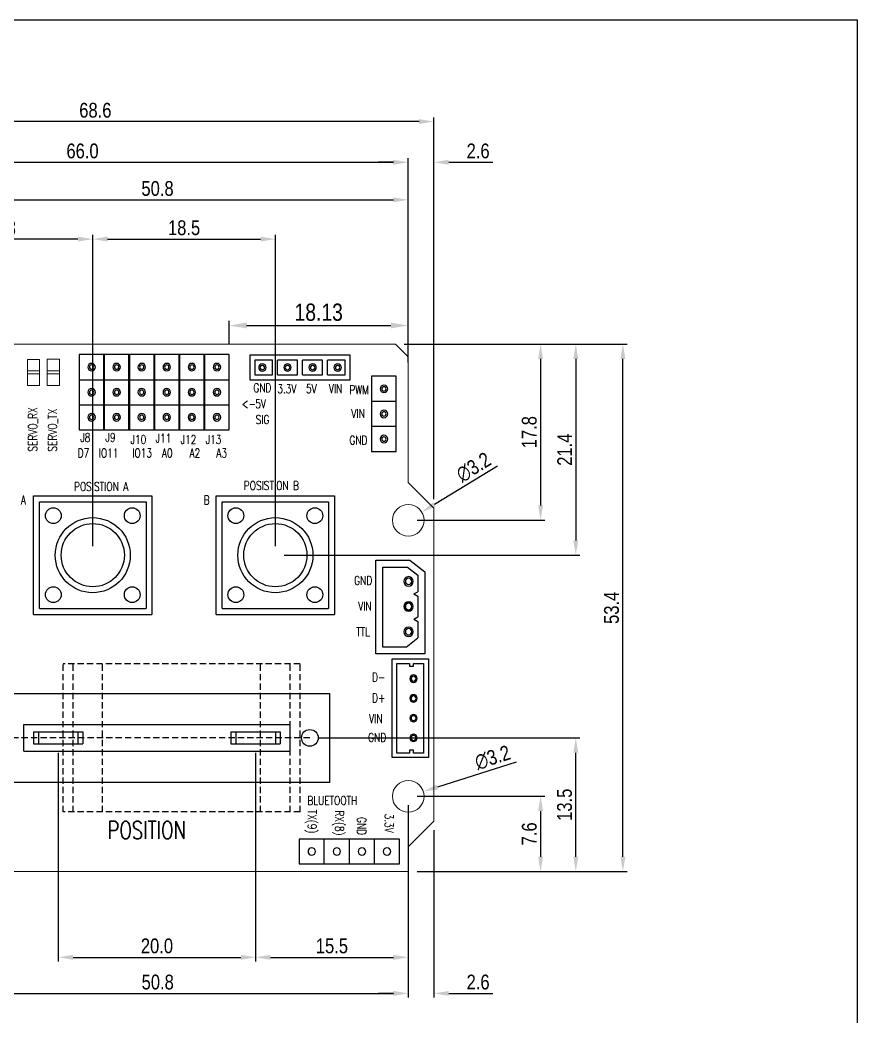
# Model space of a CAD drawing. Header units: millimetres. Extents: x 14045 to 14186, y 4775 to 4972.
# Drawn here: x 14100.8 to 14185.6, y 4871.5 to 4972.4 of the extents above; entities that cross this region are included whole.
import ezdxf

# ---------------------------------------------------------------- set-up
doc = ezdxf.new("R2010")
doc.units = ezdxf.units.MM
doc.header["$LTSCALE"] = 0.5
for name, pattern in [('HIDDEN', [1.905, 1.27, -0.635]), ('TRMIDX_2048', [2, 1, 1]), ('TRMIDX_4096', [2, 1, 1])]:
    doc.linetypes.add(name, pattern=pattern)
for name, color, linetype in [('4', 2, 'HIDDEN'), ('DIMENSION7_24', 254, 'Continuous'), ('PART_NAME_01', 254, 'Continuous'), ('PART_TOP_2DLINE_00', 4, 'Continuous'), ('PART_TOP_2DLINE_01', 4, 'Continuous'), ('TEXT_26', 254, 'Continuous')]:
    doc.layers.add(name, color=color, linetype=linetype)
doc.styles.add('USER2', font='ARIALUNI.TTF', dxfattribs={"width": 0.8})
doc.styles.add('W0$127', font='simplex', dxfattribs={"width": 0.75})
doc.styles.add('W0$254', font='simplex', dxfattribs={"width": 0.75})
doc.dimstyles.new('BASE60', dxfattribs={"dimscale": 0.6, "dimtxt": 2.5, "dimasz": 2.5, "dimexe": 0.7, "dimexo": 1.5, "dimtad": 1, "dimzin": 1, "dimdsep": 46, "dimtxsty": 'USER2', "dimcen": 0, "dimclrd": 6, "dimclre": 6, "dimclrt": 3, "dimadec": 0, "dimazin": 0, "dimtfac": 1, "dimtofl": 0, "dimtmove": 0, "dimatfit": 3, "dimfxl": 1, "dimtolj": 1, "dimtzin": 0, "dimlwe": -1, "dimarcsym": 0})
doc.dimstyles.new('BASE70', dxfattribs={"dimscale": 0.7, "dimtxt": 2.5, "dimasz": 2.5, "dimexe": 0.7, "dimexo": 1.5, "dimtad": 1, "dimzin": 1, "dimdsep": 46, "dimtxsty": 'USER2', "dimcen": 0, "dimclrd": 6, "dimclre": 6, "dimclrt": 3, "dimadec": 0, "dimazin": 0, "dimtfac": 1, "dimtofl": 0, "dimtmove": 0, "dimatfit": 3, "dimfxl": 1, "dimtolj": 1, "dimtzin": 0, "dimlwe": -1, "dimarcsym": 0})

# ---------------------------------------------------------------- blocks, each defined once
blk = doc.blocks.new('*D0')
at = {"layer": '4', "color": 6, "linetype": 'ByBlock', "transparency": 16777216}
for p, q in [((14142.71, 4890.4), (14142.71, 4873.44)), ((14140.11, 4885.3), (14140.11, 4873.44))]:
    blk.add_line(p, q, dxfattribs=at)
at = {"layer": '4', "color": 6, "linetype": 'ByBlock', "lineweight": -2, "transparency": 16777216}
for p, q in [((14138.61, 4873.86), (14137.11, 4873.86)), ((14144.21, 4873.86), (14148.67, 4873.86))]:
    blk.add_line(p, q, dxfattribs=at)
at = {"layer": '4', "color": 6, "linetype": 'ByBlock', "transparency": 16777216}
for points in [[(14138.61, 4874.11), (14138.61, 4873.61), (14140.11, 4873.86)], [(14144.21, 4874.11), (14144.21, 4873.61), (14142.71, 4873.86)]]:
    blk.add_solid(points, dxfattribs=at)
at = {"layer": 'Defpoints', "color": 0, "linetype": 'ByBlock', "transparency": 16777216}
for p in [(14142.71, 4891.3), (14140.11, 4886.2), (14142.71, 4873.86)]:
    blk.add_point(p, dxfattribs=at)
at = {"layer": '4', "color": 3, "linetype": 'ByBlock', "transparency": 16777216, "insert": (14147.19, 4875), "char_height": 1.5, "attachment_point": 5, "style": 'USER2'}
blk.add_mtext('\\A1;2.6', dxfattribs=at)
blk = doc.blocks.new('*D3')
at = {"layer": '4', "color": 6, "linetype": 'ByBlock', "transparency": 16777216}
for p, q in [((14139.71, 4939.6), (14162.28, 4939.6)), ((14141.01, 4886.2), (14162.28, 4886.2))]:
    blk.add_line(p, q, dxfattribs=at)
at = {"layer": '4', "color": 6, "linetype": 'ByBlock', "lineweight": -2, "transparency": 16777216}
blk.add_line((14161.86, 4887.7), (14161.86, 4938.1), dxfattribs=at)
at = {"layer": '4', "color": 6, "linetype": 'ByBlock', "transparency": 16777216}
for points in [[(14161.61, 4938.1), (14162.11, 4938.1), (14161.86, 4939.6)], [(14161.61, 4887.7), (14162.11, 4887.7), (14161.86, 4886.2)]]:
    blk.add_solid(points, dxfattribs=at)
at = {"layer": 'Defpoints', "color": 0, "linetype": 'ByBlock', "transparency": 16777216}
for p in [(14138.81, 4939.6), (14161.86, 4939.6), (14140.11, 4886.2)]:
    blk.add_point(p, dxfattribs=at)
at = {"layer": '4', "color": 3, "linetype": 'ByBlock', "transparency": 16777216, "insert": (14160.71, 4912.9), "char_height": 1.5, "attachment_point": 5, "rotation": 90, "style": 'USER2'}
blk.add_mtext('\\A1;53.4', dxfattribs=at)
blk = doc.blocks.new('*D1')
at = {"layer": '4', "color": 6, "linetype": 'ByBlock', "transparency": 16777216}
for p, q in [((14074.11, 4940.5), (14074.11, 4958.43)), ((14140.11, 4939.2), (14140.11, 4958.43))]:
    blk.add_line(p, q, dxfattribs=at)
at = {"layer": '4', "color": 6, "linetype": 'ByBlock', "lineweight": -2, "transparency": 16777216}
blk.add_line((14075.61, 4958.01), (14138.61, 4958.01), dxfattribs=at)
at = {"layer": '4', "color": 6, "linetype": 'ByBlock', "transparency": 16777216}
for points in [[(14075.61, 4958.26), (14075.61, 4957.76), (14074.11, 4958.01)], [(14138.61, 4958.26), (14138.61, 4957.76), (14140.11, 4958.01)]]:
    blk.add_solid(points, dxfattribs=at)
at = {"layer": 'Defpoints', "color": 0, "linetype": 'ByBlock', "transparency": 16777216}
for p in [(14140.11, 4958.01), (14074.11, 4939.6), (14140.11, 4938.3)]:
    blk.add_point(p, dxfattribs=at)
at = {"layer": '4', "color": 3, "linetype": 'ByBlock', "transparency": 16777216, "insert": (14107.11, 4959.15), "char_height": 1.5, "attachment_point": 5, "style": 'USER2'}
blk.add_mtext('\\A1;66.0', dxfattribs=at)
blk = doc.blocks.new('*D2')
at = {"layer": '4', "color": 6, "linetype": 'ByBlock', "transparency": 16777216}
for p, q in [((14074.11, 4940.5), (14074.11, 4962.55)), ((14142.71, 4923.9), (14142.71, 4962.55))]:
    blk.add_line(p, q, dxfattribs=at)
at = {"layer": '4', "color": 6, "linetype": 'ByBlock', "lineweight": -2, "transparency": 16777216}
blk.add_line((14141.21, 4962.13), (14075.61, 4962.13), dxfattribs=at)
at = {"layer": '4', "color": 6, "linetype": 'ByBlock', "transparency": 16777216}
for points in [[(14075.61, 4962.38), (14075.61, 4961.88), (14074.11, 4962.13)], [(14141.21, 4962.38), (14141.21, 4961.88), (14142.71, 4962.13)]]:
    blk.add_solid(points, dxfattribs=at)
at = {"layer": 'Defpoints', "color": 0, "linetype": 'ByBlock', "transparency": 16777216}
for p in [(14074.11, 4962.13), (14074.11, 4939.6), (14142.71, 4923)]:
    blk.add_point(p, dxfattribs=at)
at = {"layer": '4', "color": 3, "linetype": 'ByBlock', "transparency": 16777216, "insert": (14108.41, 4963.27), "char_height": 1.5, "attachment_point": 5, "style": 'USER2'}
blk.add_mtext('\\A1;68.6', dxfattribs=at)
blk = doc.blocks.new('*D6')
at = {"layer": '4', "color": 6, "linetype": 'ByBlock', "lineweight": -2, "transparency": 16777216}
for p, q in [((14138.61, 4958.01), (14137.11, 4958.01)), ((14144.21, 4958.01), (14148.67, 4958.01))]:
    blk.add_line(p, q, dxfattribs=at)
at = {"layer": '4', "color": 6, "linetype": 'ByBlock', "transparency": 16777216}
for p, q in [((14140.11, 4939.2), (14140.11, 4958.43)), ((14142.71, 4923.9), (14142.71, 4958.43))]:
    blk.add_line(p, q, dxfattribs=at)
for points in [[(14138.61, 4958.26), (14138.61, 4957.76), (14140.11, 4958.01)], [(14144.21, 4958.26), (14144.21, 4957.76), (14142.71, 4958.01)]]:
    blk.add_solid(points, dxfattribs=at)
at = {"layer": 'Defpoints', "color": 0, "linetype": 'ByBlock', "transparency": 16777216}
for p in [(14142.71, 4958.01), (14140.11, 4938.3), (14142.71, 4923)]:
    blk.add_point(p, dxfattribs=at)
at = {"layer": '4', "color": 3, "linetype": 'ByBlock', "transparency": 16777216, "insert": (14147.19, 4959.15), "char_height": 1.5, "attachment_point": 5, "style": 'USER2'}
blk.add_mtext('\\A1;2.6', dxfattribs=at)
blk = doc.blocks.new('*D7')
at = {"layer": '4', "color": 6, "linetype": 'ByBlock', "transparency": 16777216}
for p, q in [((14140.11, 4892.92), (14140.11, 4873.44)), ((14089.35, 4887.84), (14089.35, 4873.44))]:
    blk.add_line(p, q, dxfattribs=at)
at = {"layer": '4', "color": 6, "linetype": 'ByBlock', "lineweight": -2, "transparency": 16777216}
blk.add_line((14090.85, 4873.86), (14138.61, 4873.86), dxfattribs=at)
at = {"layer": '4', "color": 6, "linetype": 'ByBlock', "transparency": 16777216}
for points in [[(14090.85, 4874.11), (14090.85, 4873.61), (14089.35, 4873.86)], [(14138.61, 4874.11), (14138.61, 4873.61), (14140.11, 4873.86)]]:
    blk.add_solid(points, dxfattribs=at)
at = {"layer": 'Defpoints', "color": 0, "linetype": 'ByBlock', "transparency": 16777216}
for p in [(14140.11, 4893.82), (14089.35, 4888.74), (14140.11, 4873.86)]:
    blk.add_point(p, dxfattribs=at)
at = {"layer": '4', "color": 3, "linetype": 'ByBlock', "transparency": 16777216, "insert": (14114.73, 4875), "char_height": 1.5, "attachment_point": 5, "style": 'USER2'}
blk.add_mtext('\\A1;50.8', dxfattribs=at)
blk = doc.blocks.new('*D8')
at = {"layer": '4', "color": 6, "linetype": 'ByBlock', "transparency": 16777216}
for p, q in [((14141.01, 4893.82), (14153.94, 4893.82)), ((14141.01, 4886.2), (14153.94, 4886.2))]:
    blk.add_line(p, q, dxfattribs=at)
at = {"layer": '4', "color": 6, "linetype": 'ByBlock', "lineweight": -2, "transparency": 16777216}
blk.add_line((14153.52, 4892.32), (14153.52, 4887.7), dxfattribs=at)
at = {"layer": '4', "color": 6, "linetype": 'ByBlock', "transparency": 16777216}
for points in [[(14153.27, 4892.32), (14153.77, 4892.32), (14153.52, 4893.82)], [(14153.27, 4887.7), (14153.77, 4887.7), (14153.52, 4886.2)]]:
    blk.add_solid(points, dxfattribs=at)
at = {"layer": 'Defpoints', "color": 0, "linetype": 'ByBlock', "transparency": 16777216}
for p in [(14140.11, 4893.82), (14140.11, 4886.2), (14153.52, 4886.2)]:
    blk.add_point(p, dxfattribs=at)
at = {"layer": '4', "color": 3, "linetype": 'ByBlock', "transparency": 16777216, "insert": (14152.38, 4890.01), "char_height": 1.5, "attachment_point": 5, "rotation": 90, "style": 'USER2'}
blk.add_mtext('\\A1;7.6', dxfattribs=at)
blk = doc.blocks.new('*D10')
at = {"layer": '4', "color": 6, "linetype": 'ByBlock', "transparency": 16777216}
for p, q in [((14089.31, 4937.9), (14089.31, 4954.63)), ((14140.11, 4939.2), (14140.11, 4954.63))]:
    blk.add_line(p, q, dxfattribs=at)
at = {"layer": '4', "color": 6, "linetype": 'ByBlock', "lineweight": -2, "transparency": 16777216}
blk.add_line((14090.81, 4954.21), (14138.61, 4954.21), dxfattribs=at)
at = {"layer": '4', "color": 6, "linetype": 'ByBlock', "transparency": 16777216}
for points in [[(14090.81, 4954.46), (14090.81, 4953.96), (14089.31, 4954.21)], [(14138.61, 4954.46), (14138.61, 4953.96), (14140.11, 4954.21)]]:
    blk.add_solid(points, dxfattribs=at)
at = {"layer": 'Defpoints', "color": 0, "linetype": 'ByBlock', "transparency": 16777216}
for p in [(14140.11, 4954.21), (14140.11, 4938.3), (14089.31, 4937)]:
    blk.add_point(p, dxfattribs=at)
at = {"layer": '4', "color": 3, "linetype": 'ByBlock', "transparency": 16777216, "insert": (14114.71, 4955.35), "char_height": 1.5, "attachment_point": 5, "style": 'USER2'}
blk.add_mtext('\\A1;50.8', dxfattribs=at)
blk = doc.blocks.new('*D11')
at = {"layer": '4', "color": 6, "linetype": 'ByBlock', "transparency": 16777216}
for p, q in [((14104.65, 4898.23), (14104.65, 4877.09)), ((14124.65, 4898.23), (14124.65, 4877.09))]:
    blk.add_line(p, q, dxfattribs=at)
at = {"layer": '4', "color": 6, "linetype": 'ByBlock', "lineweight": -2, "transparency": 16777216}
blk.add_line((14106.15, 4877.51), (14123.15, 4877.51), dxfattribs=at)
at = {"layer": '4', "color": 6, "linetype": 'ByBlock', "transparency": 16777216}
for points in [[(14106.15, 4877.76), (14106.15, 4877.26), (14104.65, 4877.51)], [(14123.15, 4877.76), (14123.15, 4877.26), (14124.65, 4877.51)]]:
    blk.add_solid(points, dxfattribs=at)
at = {"layer": 'Defpoints', "color": 0, "linetype": 'ByBlock', "transparency": 16777216}
for p in [(14104.65, 4899.13), (14124.65, 4899.13), (14124.65, 4877.51)]:
    blk.add_point(p, dxfattribs=at)
at = {"layer": '4', "color": 3, "linetype": 'ByBlock', "transparency": 16777216, "insert": (14114.65, 4878.66), "char_height": 1.5, "attachment_point": 5, "style": 'USER2'}
blk.add_mtext('\\A1;20.0', dxfattribs=at)
blk = doc.blocks.new('*D12')
at = {"layer": '4', "color": 6, "linetype": 'ByBlock', "transparency": 16777216}
for p, q in [((14124.65, 4898.23), (14124.65, 4877.09)), ((14140.11, 4892.92), (14140.11, 4877.09))]:
    blk.add_line(p, q, dxfattribs=at)
at = {"layer": '4', "color": 6, "linetype": 'ByBlock', "lineweight": -2, "transparency": 16777216}
blk.add_line((14126.15, 4877.51), (14138.61, 4877.51), dxfattribs=at)
at = {"layer": '4', "color": 6, "linetype": 'ByBlock', "transparency": 16777216}
for points in [[(14126.15, 4877.76), (14126.15, 4877.26), (14124.65, 4877.51)], [(14138.61, 4877.76), (14138.61, 4877.26), (14140.11, 4877.51)]]:
    blk.add_solid(points, dxfattribs=at)
at = {"layer": 'Defpoints', "color": 0, "linetype": 'ByBlock', "transparency": 16777216}
for p in [(14124.65, 4899.13), (14140.11, 4893.82), (14140.11, 4877.51)]:
    blk.add_point(p, dxfattribs=at)
at = {"layer": '4', "color": 3, "linetype": 'ByBlock', "transparency": 16777216, "insert": (14132.38, 4878.66), "char_height": 1.5, "attachment_point": 5, "style": 'USER2'}
blk.add_mtext('\\A1;15.5', dxfattribs=at)
blk = doc.blocks.new('*D21')
at = {"layer": '4', "color": 6, "linetype": 'ByBlock', "transparency": 16777216}
for p, q in [((14108.15, 4919.13), (14108.15, 4950.65)), ((14126.65, 4919.13), (14126.65, 4950.65))]:
    blk.add_line(p, q, dxfattribs=at)
at = {"layer": '4', "color": 6, "linetype": 'ByBlock', "lineweight": -2, "transparency": 16777216}
blk.add_line((14109.65, 4950.23), (14125.15, 4950.23), dxfattribs=at)
at = {"layer": '4', "color": 6, "linetype": 'ByBlock', "transparency": 16777216}
for points in [[(14109.65, 4950.48), (14109.65, 4949.98), (14108.15, 4950.23)], [(14125.15, 4950.48), (14125.15, 4949.98), (14126.65, 4950.23)]]:
    blk.add_solid(points, dxfattribs=at)
at = {"layer": 'Defpoints', "color": 0, "linetype": 'ByBlock', "transparency": 16777216}
for p in [(14126.65, 4950.23), (14108.15, 4918.23), (14126.65, 4918.23)]:
    blk.add_point(p, dxfattribs=at)
at = {"layer": '4', "color": 3, "linetype": 'ByBlock', "transparency": 16777216, "insert": (14117.4, 4951.37), "char_height": 1.5, "attachment_point": 5, "style": 'USER2'}
blk.add_mtext('\\A1;18.5', dxfattribs=at)
blk = doc.blocks.new('*D22')
at = {"layer": '4', "color": 6, "linetype": 'ByBlock', "transparency": 16777216}
for p, q in [((14089.31, 4937.9), (14089.31, 4950.65)), ((14108.15, 4919.13), (14108.15, 4950.65))]:
    blk.add_line(p, q, dxfattribs=at)
at = {"layer": '4', "color": 6, "linetype": 'ByBlock', "lineweight": -2, "transparency": 16777216}
blk.add_line((14106.65, 4950.23), (14090.81, 4950.23), dxfattribs=at)
at = {"layer": '4', "color": 6, "linetype": 'ByBlock', "transparency": 16777216}
for points in [[(14090.81, 4950.48), (14090.81, 4949.98), (14089.31, 4950.23)], [(14106.65, 4950.48), (14106.65, 4949.98), (14108.15, 4950.23)]]:
    blk.add_solid(points, dxfattribs=at)
at = {"layer": 'Defpoints', "color": 0, "linetype": 'ByBlock', "transparency": 16777216}
for p in [(14089.31, 4950.23), (14089.31, 4937), (14108.15, 4918.23)]:
    blk.add_point(p, dxfattribs=at)
at = {"layer": '4', "color": 3, "linetype": 'ByBlock', "transparency": 16777216, "insert": (14098.73, 4951.37), "char_height": 1.5, "attachment_point": 5, "style": 'USER2'}
blk.add_mtext('\\A1;18.8', dxfattribs=at)
blk = doc.blocks.new('*D23')
at = {"layer": '4', "color": 6, "linetype": 'ByBlock', "transparency": 16777216}
for p, q in [((14139.71, 4939.6), (14157.51, 4939.6)), ((14127.55, 4918.23), (14157.51, 4918.23))]:
    blk.add_line(p, q, dxfattribs=at)
at = {"layer": '4', "color": 6, "linetype": 'ByBlock', "lineweight": -2, "transparency": 16777216}
blk.add_line((14157.09, 4938.1), (14157.09, 4919.73), dxfattribs=at)
at = {"layer": '4', "color": 6, "linetype": 'ByBlock', "transparency": 16777216}
for points in [[(14156.84, 4938.1), (14157.34, 4938.1), (14157.09, 4939.6)], [(14156.84, 4919.73), (14157.34, 4919.73), (14157.09, 4918.23)]]:
    blk.add_solid(points, dxfattribs=at)
at = {"layer": 'Defpoints', "color": 0, "linetype": 'ByBlock', "transparency": 16777216}
for p in [(14138.81, 4939.6), (14126.65, 4918.23), (14157.09, 4918.23)]:
    blk.add_point(p, dxfattribs=at)
at = {"layer": '4', "color": 3, "linetype": 'ByBlock', "transparency": 16777216, "insert": (14155.96, 4928.91), "char_height": 1.5, "attachment_point": 5, "rotation": 90, "style": 'USER2'}
blk.add_mtext('\\A1;21.4', dxfattribs=at)
blk = doc.blocks.new('*D24')
at = {"layer": '4', "color": 6, "linetype": 'ByBlock', "transparency": 16777216}
for p, q in [((14139.71, 4939.6), (14153.94, 4939.6)), ((14141.01, 4921.76), (14153.94, 4921.76))]:
    blk.add_line(p, q, dxfattribs=at)
at = {"layer": '4', "color": 6, "linetype": 'ByBlock', "lineweight": -2, "transparency": 16777216}
blk.add_line((14153.52, 4938.1), (14153.52, 4923.26), dxfattribs=at)
at = {"layer": '4', "color": 6, "linetype": 'ByBlock', "transparency": 16777216}
for points in [[(14153.27, 4938.1), (14153.77, 4938.1), (14153.52, 4939.6)], [(14153.27, 4923.26), (14153.77, 4923.26), (14153.52, 4921.76)]]:
    blk.add_solid(points, dxfattribs=at)
at = {"layer": 'Defpoints', "color": 0, "linetype": 'ByBlock', "transparency": 16777216}
for p in [(14138.81, 4939.6), (14140.11, 4921.76), (14153.52, 4921.76)]:
    blk.add_point(p, dxfattribs=at)
at = {"layer": '4', "color": 3, "linetype": 'ByBlock', "transparency": 16777216, "insert": (14152.38, 4930.68), "char_height": 1.5, "attachment_point": 5, "rotation": 90, "style": 'USER2'}
blk.add_mtext('\\A1;17.8', dxfattribs=at)
blk = doc.blocks.new('*D25')
at = {"layer": '4', "color": 6, "linetype": 'ByBlock', "transparency": 16777216}
for p, q in [((14131.05, 4899.73), (14157.51, 4899.73)), ((14141.01, 4886.2), (14157.51, 4886.2))]:
    blk.add_line(p, q, dxfattribs=at)
at = {"layer": '4', "color": 6, "linetype": 'ByBlock', "lineweight": -2, "transparency": 16777216}
blk.add_line((14157.09, 4887.7), (14157.09, 4898.23), dxfattribs=at)
at = {"layer": '4', "color": 6, "linetype": 'ByBlock', "transparency": 16777216}
for points in [[(14156.84, 4898.23), (14157.34, 4898.23), (14157.09, 4899.73)], [(14156.84, 4887.7), (14157.34, 4887.7), (14157.09, 4886.2)]]:
    blk.add_solid(points, dxfattribs=at)
at = {"layer": 'Defpoints', "color": 0, "linetype": 'ByBlock', "transparency": 16777216}
for p in [(14130.15, 4899.73), (14157.09, 4899.73), (14140.11, 4886.2)]:
    blk.add_point(p, dxfattribs=at)
at = {"layer": '4', "color": 3, "linetype": 'ByBlock', "transparency": 16777216, "insert": (14155.95, 4892.96), "char_height": 1.5, "attachment_point": 5, "rotation": 90, "style": 'USER2'}
blk.add_mtext('\\A1;13.5', dxfattribs=at)
blk = doc.blocks.new('*D28')
at = {"layer": '4', "color": 6, "linetype": 'ByBlock', "lineweight": -2, "transparency": 16777216}
blk.add_line((14151.04, 4897.27), (14143.06, 4894.75), dxfattribs=at)
at = {"layer": '4', "color": 6, "linetype": 'ByBlock', "transparency": 16777216}
blk.add_solid([(14142.99, 4894.99), (14143.14, 4894.51), (14141.63, 4894.3)], dxfattribs=at)
at = {"layer": 'Defpoints', "color": 0, "linetype": 'ByBlock', "transparency": 16777216}
for p in [(14141.63, 4894.3), (14138.58, 4893.34)]:
    blk.add_point(p, dxfattribs=at)
at = {"layer": '4', "color": 3, "linetype": 'ByBlock', "transparency": 16777216, "insert": (14148.66, 4897.73), "char_height": 1.5, "attachment_point": 5, "rotation": 17.5424, "style": 'USER2'}
blk.add_mtext('\\A1;∅3.2', dxfattribs=at)
blk = doc.blocks.new('*D29')
at = {"layer": '4', "color": 6, "linetype": 'ByBlock', "lineweight": -2, "transparency": 16777216}
blk.add_line((14149.16, 4927.25), (14142.76, 4923.37), dxfattribs=at)
at = {"layer": '4', "color": 6, "linetype": 'ByBlock', "transparency": 16777216}
blk.add_solid([(14142.63, 4923.58), (14142.89, 4923.15), (14141.48, 4922.59)], dxfattribs=at)
at = {"layer": 'Defpoints', "color": 0, "linetype": 'ByBlock', "transparency": 16777216}
for p in [(14141.48, 4922.59), (14138.74, 4920.93)]:
    blk.add_point(p, dxfattribs=at)
at = {"layer": '4', "color": 3, "linetype": 'ByBlock', "transparency": 16777216, "insert": (14146.74, 4927.13), "char_height": 1.5, "attachment_point": 5, "rotation": 31.2354, "style": 'USER2'}
blk.add_mtext('\\A1;∅3.2', dxfattribs=at)
blk = doc.blocks.new('*D35')
at = {"layer": '4', "color": 6, "linetype": 'ByBlock', "transparency": 16777216}
for p, q in [((14121.98, 4939.59), (14121.98, 4941.97)), ((14140.11, 4937.75), (14140.11, 4941.97))]:
    blk.add_line(p, q, dxfattribs=at)
at = {"layer": '4', "color": 6, "linetype": 'ByBlock', "lineweight": -2, "transparency": 16777216}
blk.add_line((14123.73, 4941.48), (14138.36, 4941.48), dxfattribs=at)
at = {"layer": '4', "color": 6, "linetype": 'ByBlock', "transparency": 16777216}
for points in [[(14123.73, 4941.78), (14123.73, 4941.19), (14121.98, 4941.48)], [(14138.36, 4941.78), (14138.36, 4941.19), (14140.11, 4941.48)]]:
    blk.add_solid(points, dxfattribs=at)
at = {"layer": 'Defpoints', "color": 0, "linetype": 'ByBlock', "transparency": 16777216}
for p in [(14140.11, 4941.48), (14121.98, 4938.54), (14140.11, 4936.7)]:
    blk.add_point(p, dxfattribs=at)
at = {"layer": '4', "color": 3, "linetype": 'ByBlock', "transparency": 16777216, "insert": (14131.04, 4942.82), "char_height": 1.75, "attachment_point": 5, "style": 'USER2'}
blk.add_mtext('\\A1;18.13', dxfattribs=at)

msp = doc.modelspace()

# ---------------------------------------------------------------- linework, layer by layer
at = {"color": 7, "linetype": 'Continuous', "lineweight": 15}
for p, q in [((14074.108, 4939.598), (14138.808, 4939.598)), ((14138.808, 4939.598), (14140.108, 4938.298)), ((14101.533, 4935.403), (14101.533, 4938.053)), ((14101.533, 4938.053), (14102.763, 4938.053)), ((14102.763, 4935.403), (14102.763, 4938.053)), ((14104.763, 4938.059), (14103.533, 4938.059)), ((14103.533, 4935.397), (14103.533, 4938.059)), ((14104.763, 4935.397), (14104.763, 4938.059)), ((14140.108, 4925.598), (14140.108, 4938.298)), ((14102.698, 4936.878), (14101.598, 4936.878)), ((14104.698, 4936.878), (14103.598, 4936.878)), ((14101.598, 4936.578), (14102.698, 4936.578)), ((14103.598, 4936.578), (14104.698, 4936.578)), ((14102.763, 4935.403), (14101.533, 4935.403)), ((14103.533, 4935.397), (14104.763, 4935.397)), ((14140.108, 4925.598), (14142.708, 4922.998)), ((14142.708, 4891.298), (14142.708, 4922.998)), ((14140.108, 4888.698), (14142.708, 4891.298)), ((14140.108, 4886.198), (14140.108, 4888.698)), ((14074.108, 4886.198), (14140.108, 4886.198))]:
    msp.add_line(p, q, dxfattribs=at)
for centre, radius, start, end in [((14108.028, 4937.268), 0.381, 0, 180), ((14108.028, 4937.268), 0.381, 0, 180), ((14108.028, 4937.268), 0.381, 0, 180), ((14108.028, 4937.268), 0.381, 180, 0), ((14108.028, 4937.268), 0.381, 180, 0), ((14108.028, 4937.268), 0.381, 180, 0), ((14108.028, 4937.268), 0.222, 90, 270), ((14108.028, 4937.268), 0.222, 90, 270), ((14108.028, 4937.268), 0.222, 270, 90), ((14108.028, 4937.268), 0.222, 270, 90), ((14110.568, 4937.268), 0.381, 0, 180), ((14110.568, 4937.268), 0.381, 0, 180), ((14110.568, 4937.268), 0.381, 0, 180), ((14110.568, 4937.268), 0.381, 180, 0), ((14110.568, 4937.268), 0.381, 180, 0), ((14110.568, 4937.268), 0.381, 180, 0), ((14110.568, 4937.268), 0.222, 90, 270), ((14110.568, 4937.268), 0.222, 90, 270), ((14110.568, 4937.268), 0.222, 270, 90), ((14110.568, 4937.268), 0.222, 270, 90), ((14113.108, 4937.268), 0.381, 0, 180), ((14113.108, 4937.268), 0.381, 0, 180), ((14113.108, 4937.268), 0.381, 0, 180), ((14113.108, 4937.268), 0.381, 180, 0), ((14113.108, 4937.268), 0.381, 180, 0), ((14113.108, 4937.268), 0.381, 180, 0), ((14113.108, 4937.268), 0.222, 90, 270), ((14113.108, 4937.268), 0.222, 90, 270), ((14113.108, 4937.268), 0.222, 270, 90), ((14113.108, 4937.268), 0.222, 270, 90), ((14115.648, 4937.268), 0.381, 0, 180), ((14115.648, 4937.268), 0.381, 0, 180), ((14115.648, 4937.268), 0.381, 0, 180), ((14115.648, 4937.268), 0.381, 180, 0), ((14115.648, 4937.268), 0.381, 180, 0), ((14115.648, 4937.268), 0.381, 180, 0), ((14115.648, 4937.268), 0.222, 90, 270), ((14115.648, 4937.268), 0.222, 90, 270), ((14115.648, 4937.268), 0.222, 270, 90), ((14115.648, 4937.268), 0.222, 270, 90), ((14118.188, 4937.268), 0.381, 0, 180), ((14118.188, 4937.268), 0.381, 0, 180), ((14118.188, 4937.268), 0.381, 0, 180), ((14118.188, 4937.268), 0.381, 180, 0), ((14118.188, 4937.268), 0.381, 180, 0), ((14118.188, 4937.268), 0.381, 180, 0), ((14118.188, 4937.268), 0.222, 90, 270), ((14118.188, 4937.268), 0.222, 90, 270), ((14118.188, 4937.268), 0.222, 270, 90), ((14118.188, 4937.268), 0.222, 270, 90), ((14120.728, 4937.268), 0.381, 0, 180), ((14120.728, 4937.268), 0.381, 0, 180), ((14120.728, 4937.268), 0.381, 0, 180), ((14120.728, 4937.268), 0.381, 180, 0), ((14120.728, 4937.268), 0.381, 180, 0), ((14120.728, 4937.268), 0.381, 180, 0), ((14120.728, 4937.268), 0.222, 90, 270), ((14120.728, 4937.268), 0.222, 90, 270), ((14120.728, 4937.268), 0.222, 270, 90), ((14120.728, 4937.268), 0.222, 270, 90), ((14125.338, 4937.228), 0.381, 90, 270), ((14125.338, 4937.228), 0.381, 90, 270), ((14125.338, 4937.228), 0.381, 90, 270), ((14125.338, 4937.228), 0.222, 0, 180), ((14125.338, 4937.228), 0.222, 0, 180), ((14125.338, 4937.228), 0.222, 180, 0), ((14125.338, 4937.228), 0.222, 180, 0), ((14125.338, 4937.228), 0.381, 270, 90), ((14125.338, 4937.228), 0.381, 270, 90), ((14125.338, 4937.228), 0.381, 270, 90), ((14127.878, 4937.228), 0.381, 90, 270), ((14127.878, 4937.228), 0.381, 90, 270), ((14127.878, 4937.228), 0.381, 90, 270), ((14127.878, 4937.228), 0.222, 0, 180), ((14127.878, 4937.228), 0.222, 0, 180), ((14127.878, 4937.228), 0.222, 180, 0), ((14127.878, 4937.228), 0.222, 180, 0), ((14127.878, 4937.228), 0.381, 270, 90), ((14127.878, 4937.228), 0.381, 270, 90), ((14127.878, 4937.228), 0.381, 270, 90), ((14130.418, 4937.228), 0.381, 90, 270), ((14130.418, 4937.228), 0.381, 90, 270), ((14130.418, 4937.228), 0.381, 90, 270), ((14130.418, 4937.228), 0.222, 0, 180), ((14130.418, 4937.228), 0.222, 0, 180), ((14130.418, 4937.228), 0.222, 180, 0), ((14130.418, 4937.228), 0.222, 180, 0), ((14130.418, 4937.228), 0.381, 270, 90), ((14130.418, 4937.228), 0.381, 270, 90), ((14130.418, 4937.228), 0.381, 270, 90), ((14132.958, 4937.228), 0.381, 90, 270), ((14132.958, 4937.228), 0.381, 90, 270), ((14132.958, 4937.228), 0.381, 90, 270), ((14132.958, 4937.228), 0.222, 0, 180), ((14132.958, 4937.228), 0.222, 0, 180), ((14132.958, 4937.228), 0.222, 180, 0), ((14132.958, 4937.228), 0.222, 180, 0), ((14132.958, 4937.228), 0.381, 270, 90), ((14132.958, 4937.228), 0.381, 270, 90), ((14132.958, 4937.228), 0.381, 270, 90), ((14108.028, 4934.728), 0.381, 0, 180), ((14108.028, 4934.728), 0.381, 0, 180), ((14108.028, 4934.728), 0.381, 0, 180), ((14108.028, 4934.728), 0.222, 90, 270), ((14108.028, 4934.728), 0.222, 90, 270), ((14108.028, 4934.728), 0.222, 270, 90), ((14108.028, 4934.728), 0.222, 270, 90), ((14110.568, 4934.728), 0.381, 0, 180), ((14110.568, 4934.728), 0.381, 0, 180), ((14110.568, 4934.728), 0.381, 0, 180), ((14110.568, 4934.728), 0.222, 90, 270), ((14110.568, 4934.728), 0.222, 90, 270), ((14110.568, 4934.728), 0.222, 270, 90), ((14110.568, 4934.728), 0.222, 270, 90), ((14113.108, 4934.728), 0.381, 0, 180), ((14113.108, 4934.728), 0.381, 0, 180), ((14113.108, 4934.728), 0.381, 0, 180), ((14113.108, 4934.728), 0.222, 90, 270), ((14113.108, 4934.728), 0.222, 90, 270), ((14113.108, 4934.728), 0.222, 270, 90), ((14113.108, 4934.728), 0.222, 270, 90), ((14115.648, 4934.728), 0.381, 0, 180), ((14115.648, 4934.728), 0.381, 0, 180), ((14115.648, 4934.728), 0.381, 0, 180), ((14115.648, 4934.728), 0.222, 90, 270), ((14115.648, 4934.728), 0.222, 90, 270), ((14115.648, 4934.728), 0.222, 270, 90), ((14115.648, 4934.728), 0.222, 270, 90), ((14118.188, 4934.728), 0.381, 0, 180), ((14118.188, 4934.728), 0.381, 0, 180), ((14118.188, 4934.728), 0.381, 0, 180), ((14118.188, 4934.728), 0.222, 90, 270), ((14118.188, 4934.728), 0.222, 90, 270), ((14118.188, 4934.728), 0.222, 270, 90), ((14118.188, 4934.728), 0.222, 270, 90), ((14120.728, 4934.728), 0.381, 0, 180), ((14120.728, 4934.728), 0.381, 0, 180), ((14120.728, 4934.728), 0.381, 0, 180), ((14120.728, 4934.728), 0.222, 90, 270), ((14120.728, 4934.728), 0.222, 90, 270), ((14120.728, 4934.728), 0.222, 270, 90), ((14120.728, 4934.728), 0.222, 270, 90), ((14137.648, 4935.068), 0.381, 0, 180), ((14137.648, 4935.068), 0.381, 0, 180), ((14137.648, 4935.068), 0.381, 0, 180), ((14137.648, 4935.068), 0.381, 180, 0), ((14137.648, 4935.068), 0.381, 180, 0), ((14137.648, 4935.068), 0.381, 180, 0), ((14137.648, 4935.068), 0.222, 90, 270), ((14137.648, 4935.068), 0.222, 90, 270), ((14137.648, 4935.068), 0.222, 270, 90), ((14137.648, 4935.068), 0.222, 270, 90), ((14108.028, 4934.728), 0.381, 180, 0), ((14108.028, 4934.728), 0.381, 180, 0), ((14108.028, 4934.728), 0.381, 180, 0), ((14110.568, 4934.728), 0.381, 180, 0), ((14110.568, 4934.728), 0.381, 180, 0), ((14110.568, 4934.728), 0.381, 180, 0), ((14113.108, 4934.728), 0.381, 180, 0), ((14113.108, 4934.728), 0.381, 180, 0), ((14113.108, 4934.728), 0.381, 180, 0), ((14115.648, 4934.728), 0.381, 180, 0), ((14115.648, 4934.728), 0.381, 180, 0), ((14115.648, 4934.728), 0.381, 180, 0), ((14118.188, 4934.728), 0.381, 180, 0), ((14118.188, 4934.728), 0.381, 180, 0), ((14118.188, 4934.728), 0.381, 180, 0), ((14120.728, 4934.728), 0.381, 180, 0), ((14120.728, 4934.728), 0.381, 180, 0), ((14120.728, 4934.728), 0.381, 180, 0), ((14137.648, 4932.528), 0.381, 0, 180), ((14137.648, 4932.528), 0.381, 0, 180), ((14137.648, 4932.528), 0.381, 0, 180), ((14137.648, 4932.528), 0.222, 90, 270), ((14137.648, 4932.528), 0.222, 90, 270), ((14137.648, 4932.528), 0.222, 270, 90), ((14137.648, 4932.528), 0.222, 270, 90), ((14108.028, 4932.188), 0.381, 0, 180), ((14108.028, 4932.188), 0.381, 0, 180), ((14108.028, 4932.188), 0.381, 0, 180), ((14108.028, 4932.188), 0.381, 180, 0), ((14108.028, 4932.188), 0.381, 180, 0), ((14108.028, 4932.188), 0.381, 180, 0), ((14108.028, 4932.188), 0.222, 90, 270), ((14108.028, 4932.188), 0.222, 90, 270), ((14108.028, 4932.188), 0.222, 270, 90), ((14108.028, 4932.188), 0.222, 270, 90), ((14110.568, 4932.188), 0.381, 0, 180), ((14110.568, 4932.188), 0.381, 0, 180), ((14110.568, 4932.188), 0.381, 0, 180), ((14110.568, 4932.188), 0.381, 180, 0), ((14110.568, 4932.188), 0.381, 180, 0), ((14110.568, 4932.188), 0.381, 180, 0), ((14110.568, 4932.188), 0.222, 90, 270), ((14110.568, 4932.188), 0.222, 90, 270), ((14110.568, 4932.188), 0.222, 270, 90), ((14110.568, 4932.188), 0.222, 270, 90), ((14113.108, 4932.188), 0.381, 0, 180), ((14113.108, 4932.188), 0.381, 0, 180), ((14113.108, 4932.188), 0.381, 0, 180), ((14113.108, 4932.188), 0.381, 180, 0), ((14113.108, 4932.188), 0.381, 180, 0), ((14113.108, 4932.188), 0.381, 180, 0), ((14113.108, 4932.188), 0.222, 90, 270), ((14113.108, 4932.188), 0.222, 90, 270), ((14113.108, 4932.188), 0.222, 270, 90), ((14113.108, 4932.188), 0.222, 270, 90), ((14115.648, 4932.188), 0.381, 0, 180), ((14115.648, 4932.188), 0.381, 0, 180), ((14115.648, 4932.188), 0.381, 0, 180), ((14115.648, 4932.188), 0.381, 180, 0), ((14115.648, 4932.188), 0.381, 180, 0), ((14115.648, 4932.188), 0.381, 180, 0), ((14115.648, 4932.188), 0.222, 90, 270), ((14115.648, 4932.188), 0.222, 90, 270), ((14115.648, 4932.188), 0.222, 270, 90), ((14115.648, 4932.188), 0.222, 270, 90), ((14118.188, 4932.188), 0.381, 0, 180), ((14118.188, 4932.188), 0.381, 0, 180), ((14118.188, 4932.188), 0.381, 0, 180), ((14118.188, 4932.188), 0.381, 180, 0), ((14118.188, 4932.188), 0.381, 180, 0), ((14118.188, 4932.188), 0.381, 180, 0), ((14118.188, 4932.188), 0.222, 90, 270), ((14118.188, 4932.188), 0.222, 90, 270), ((14118.188, 4932.188), 0.222, 270, 90), ((14118.188, 4932.188), 0.222, 270, 90), ((14120.728, 4932.188), 0.381, 0, 180), ((14120.728, 4932.188), 0.381, 0, 180), ((14120.728, 4932.188), 0.381, 0, 180), ((14120.728, 4932.188), 0.381, 180, 0), ((14120.728, 4932.188), 0.381, 180, 0), ((14120.728, 4932.188), 0.381, 180, 0), ((14120.728, 4932.188), 0.222, 90, 270), ((14120.728, 4932.188), 0.222, 90, 270), ((14120.728, 4932.188), 0.222, 270, 90), ((14120.728, 4932.188), 0.222, 270, 90), ((14137.648, 4932.528), 0.381, 180, 0), ((14137.648, 4932.528), 0.381, 180, 0), ((14137.648, 4932.528), 0.381, 180, 0), ((14137.648, 4929.988), 0.381, 0, 180), ((14137.648, 4929.988), 0.381, 0, 180), ((14137.648, 4929.988), 0.381, 0, 180), ((14137.648, 4929.988), 0.381, 180, 0), ((14137.648, 4929.988), 0.381, 180, 0), ((14137.648, 4929.988), 0.381, 180, 0), ((14137.648, 4929.988), 0.222, 90, 270), ((14137.648, 4929.988), 0.222, 90, 270), ((14137.648, 4929.988), 0.222, 270, 90), ((14137.648, 4929.988), 0.222, 270, 90), ((14140.148, 4915.578), 0.475, 0, 180), ((14140.148, 4915.578), 0.475, 0, 180), ((14140.148, 4915.578), 0.475, 0, 180), ((14140.148, 4915.578), 0.475, 180, 0), ((14140.148, 4915.578), 0.475, 180, 0), ((14140.148, 4915.578), 0.475, 180, 0), ((14140.148, 4915.578), 0.325, 90, 270), ((14140.148, 4915.578), 0.325, 90, 270), ((14140.148, 4915.578), 0.325, 270, 90), ((14140.148, 4915.578), 0.325, 270, 90), ((14140.148, 4913.028), 0.475, 0, 180), ((14140.148, 4913.028), 0.475, 0, 180), ((14140.148, 4913.028), 0.475, 180, 0), ((14140.148, 4913.028), 0.475, 180, 0), ((14140.148, 4913.028), 0.45, 0, 180), ((14140.148, 4913.028), 0.45, 180, 0), ((14140.148, 4913.028), 0.325, 90, 270), ((14140.148, 4913.028), 0.325, 90, 270), ((14140.148, 4913.028), 0.325, 270, 90), ((14140.148, 4913.028), 0.325, 270, 90), ((14140.148, 4910.478), 0.475, 0, 180), ((14140.148, 4910.478), 0.475, 0, 180), ((14140.148, 4910.478), 0.475, 0, 180), ((14140.148, 4910.478), 0.325, 90, 270), ((14140.148, 4910.478), 0.325, 90, 270), ((14140.148, 4910.478), 0.325, 270, 90), ((14140.148, 4910.478), 0.325, 270, 90), ((14140.148, 4910.478), 0.475, 180, 0), ((14140.148, 4910.478), 0.475, 180, 0), ((14140.148, 4910.478), 0.475, 180, 0), ((14140.648, 4905.728), 0.375, 0, 180), ((14140.648, 4905.728), 0.375, 0, 180), ((14140.648, 4905.728), 0.375, 0, 180), ((14140.648, 4905.728), 0.375, 180, 0), ((14140.648, 4905.728), 0.375, 180, 0), ((14140.648, 4905.728), 0.375, 180, 0), ((14140.648, 4905.728), 0.25, 90, 270), ((14140.648, 4905.728), 0.25, 90, 270), ((14140.648, 4905.728), 0.25, 270, 90), ((14140.648, 4905.728), 0.25, 270, 90), ((14140.648, 4903.728), 0.375, 0, 180), ((14140.648, 4903.728), 0.375, 0, 180), ((14140.648, 4903.728), 0.375, 0, 180), ((14140.648, 4903.728), 0.375, 180, 0), ((14140.648, 4903.728), 0.375, 180, 0), ((14140.648, 4903.728), 0.375, 180, 0), ((14140.648, 4903.728), 0.25, 90, 270), ((14140.648, 4903.728), 0.25, 90, 270), ((14140.648, 4903.728), 0.25, 270, 90), ((14140.648, 4903.728), 0.25, 270, 90), ((14140.648, 4901.728), 0.375, 0, 180), ((14140.648, 4901.728), 0.375, 0, 180), ((14140.648, 4901.728), 0.375, 0, 180), ((14140.648, 4901.728), 0.375, 180, 0), ((14140.648, 4901.728), 0.375, 180, 0), ((14140.648, 4901.728), 0.375, 180, 0), ((14140.648, 4901.728), 0.25, 90, 270), ((14140.648, 4901.728), 0.25, 90, 270), ((14140.648, 4901.728), 0.25, 270, 90), ((14140.648, 4901.728), 0.25, 270, 90), ((14140.648, 4899.728), 0.375, 0, 180), ((14140.648, 4899.728), 0.375, 0, 180), ((14140.648, 4899.728), 0.375, 0, 180), ((14140.648, 4899.728), 0.375, 180, 0), ((14140.648, 4899.728), 0.375, 180, 0), ((14140.648, 4899.728), 0.375, 180, 0), ((14140.648, 4899.728), 0.25, 90, 270), ((14140.648, 4899.728), 0.25, 90, 270), ((14140.648, 4899.728), 0.25, 270, 90), ((14140.648, 4899.728), 0.25, 270, 90), ((14130.338, 4888.228), 0.381, 90, 270), ((14130.338, 4888.228), 0.381, 90, 270), ((14130.338, 4888.228), 0.381, 90, 270), ((14130.338, 4888.228), 0.381, 270, 90), ((14130.338, 4888.228), 0.381, 270, 90), ((14130.338, 4888.228), 0.381, 270, 90), ((14132.878, 4888.228), 0.381, 90, 270), ((14132.878, 4888.228), 0.381, 90, 270), ((14132.878, 4888.228), 0.381, 90, 270), ((14132.878, 4888.228), 0.381, 270, 90), ((14132.878, 4888.228), 0.381, 270, 90), ((14132.878, 4888.228), 0.381, 270, 90), ((14135.418, 4888.228), 0.381, 90, 270), ((14135.418, 4888.228), 0.381, 90, 270), ((14135.418, 4888.228), 0.381, 90, 270), ((14135.418, 4888.228), 0.381, 270, 90), ((14135.418, 4888.228), 0.381, 270, 90), ((14135.418, 4888.228), 0.381, 270, 90), ((14137.958, 4888.228), 0.381, 90, 270), ((14137.958, 4888.228), 0.381, 90, 270), ((14137.958, 4888.228), 0.381, 90, 270), ((14137.958, 4888.228), 0.381, 270, 90), ((14137.958, 4888.228), 0.381, 270, 90), ((14137.958, 4888.228), 0.381, 270, 90)]:
    msp.add_arc(centre, radius, start, end)
for centre, start, end in [((14140.108, 4921.758), 0, 180), ((14140.108, 4921.758), 180, 0), ((14140.108, 4893.818), 0, 180), ((14140.108, 4893.818), 180, 0)]:
    msp.add_arc(centre, 1.6, start, end, dxfattribs=at)
at = {"layer": '4', "color": 6, "linetype": 'ByBlock'}
for p, q in [((14102.148, 4912.228), (14102.148, 4924.228)), ((14102.148, 4924.228), (14114.148, 4924.228)), ((14114.148, 4924.228), (14114.148, 4912.228)), ((14120.648, 4912.228), (14120.648, 4924.228)), ((14120.648, 4924.228), (14132.648, 4924.228)), ((14132.648, 4924.228), (14132.648, 4912.228)), ((14102.748, 4912.828), (14102.748, 4923.628)), ((14102.748, 4923.628), (14113.548, 4923.628)), ((14113.548, 4923.628), (14113.548, 4912.828)), ((14121.248, 4912.828), (14121.248, 4923.628)), ((14121.248, 4923.628), (14132.048, 4923.628)), ((14132.048, 4923.628), (14132.048, 4912.828)), ((14102.748, 4912.828), (14113.548, 4912.828)), ((14121.248, 4912.828), (14132.048, 4912.828)), ((14102.148, 4912.228), (14114.148, 4912.228)), ((14120.648, 4912.228), (14132.648, 4912.228))]:
    msp.add_line(p, q, dxfattribs=at)
at = {"layer": '4', "color": 2, "linetype": 'HIDDEN'}
for p, q in [((14105.148, 4892.228), (14105.148, 4907.228)), ((14129.148, 4907.228), (14105.148, 4907.228)), ((14106.148, 4892.228), (14106.148, 4907.228)), ((14109.148, 4892.228), (14109.148, 4907.228)), ((14125.148, 4892.228), (14125.148, 4907.228)), ((14128.148, 4892.228), (14128.148, 4907.228)), ((14129.148, 4892.228), (14129.148, 4907.228)), ((14130.148, 4899.728), (14097.273, 4899.728)), ((14129.148, 4892.228), (14105.148, 4892.228))]:
    msp.add_line(p, q, dxfattribs=at)
at = {"layer": '4', "color": 6, "linetype": 'ByBlock'}
msp.add_lwpolyline([(14044.941, 4972.42), (14185.586, 4972.42), (14185.586, 4785.937), (14044.941, 4785.937)], close=True, dxfattribs=at)
for centre, radius in [((14104.148, 4922.228), 0.8), ((14112.148, 4922.228), 0.8), ((14122.648, 4922.228), 0.8), ((14130.648, 4922.228), 0.8), ((14108.148, 4918.228), 3.8), ((14126.648, 4918.228), 3.8), ((14108.148, 4918.228), 3.2), ((14126.648, 4918.228), 3.2), ((14104.148, 4914.228), 0.8), ((14112.148, 4914.228), 0.8), ((14122.648, 4914.228), 0.8), ((14130.648, 4914.228), 0.8)]:
    msp.add_circle(centre, radius, dxfattribs=at)
at = {"layer": 'DIMENSION7_24', "linetype": 'TRMIDX_4096'}
msp.add_line((14106.488, 4939.548), (14106.489, 4939.548), dxfattribs=at)
at = {"layer": 'DIMENSION7_24', "linetype": 'TRMIDX_2048'}
msp.add_line((14142.678, 4907.153), (14142.679, 4907.153), dxfattribs=at)
at = {"layer": 'PART_TOP_2DLINE_00'}
for p, q in [((14136.828, 4908.228), (14136.828, 4917.728)), ((14136.828, 4917.728), (14140.278, 4917.728)), ((14140.278, 4917.728), (14141.778, 4916.528)), ((14137.528, 4908.928), (14137.528, 4917.028)), ((14137.528, 4917.028), (14140.033, 4917.028)), ((14140.033, 4917.028), (14141.078, 4916.191)), ((14141.078, 4916.191), (14141.078, 4914.534)), ((14141.778, 4916.528), (14141.778, 4908.228)), ((14140.678, 4914.303), (14141.078, 4914.534)), ((14140.678, 4914.303), (14141.078, 4914.072)), ((14141.078, 4914.072), (14141.078, 4911.984)), ((14140.678, 4911.753), (14141.078, 4911.984)), ((14140.678, 4911.753), (14141.078, 4911.522)), ((14141.078, 4911.522), (14141.078, 4909.864)), ((14139.908, 4908.928), (14141.078, 4909.864)), ((14139.908, 4908.928), (14137.528, 4908.928)), ((14141.778, 4908.228), (14136.828, 4908.228))]:
    msp.add_line(p, q, dxfattribs=at)
at = {"layer": 'PART_TOP_2DLINE_01'}
for p, q in [((14106.778, 4938.538), (14106.778, 4930.918)), ((14121.978, 4938.538), (14106.778, 4938.538)), ((14109.278, 4930.918), (14109.278, 4938.538)), ((14109.318, 4938.538), (14109.318, 4930.918)), ((14111.818, 4930.918), (14111.818, 4938.538)), ((14111.858, 4938.538), (14111.858, 4930.918)), ((14114.358, 4930.918), (14114.358, 4938.538)), ((14114.398, 4938.538), (14114.398, 4930.918)), ((14116.898, 4930.918), (14116.898, 4938.538)), ((14116.938, 4938.538), (14116.938, 4930.918)), ((14119.438, 4930.918), (14119.438, 4938.538)), ((14119.478, 4938.538), (14119.478, 4930.918)), ((14121.978, 4930.918), (14121.978, 4938.538)), ((14134.228, 4938.478), (14124.068, 4938.478)), ((14124.068, 4938.478), (14124.068, 4935.978)), ((14126.358, 4937.978), (14124.568, 4937.978)), ((14124.568, 4937.978), (14124.568, 4936.478)), ((14126.358, 4936.478), (14126.358, 4937.978)), ((14126.858, 4936.478), (14126.858, 4937.978)), ((14128.898, 4937.978), (14126.858, 4937.978)), ((14128.898, 4936.478), (14128.898, 4937.978)), ((14131.438, 4937.978), (14129.398, 4937.978)), ((14129.398, 4936.478), (14129.398, 4937.978)), ((14131.438, 4936.478), (14131.438, 4937.978)), ((14133.728, 4937.978), (14131.938, 4937.978)), ((14131.938, 4936.478), (14131.938, 4937.978)), ((14133.728, 4936.478), (14133.728, 4937.978)), ((14134.228, 4935.978), (14134.228, 4938.478)), ((14106.778, 4935.998), (14121.998, 4935.998)), ((14124.068, 4935.978), (14134.228, 4935.978)), ((14124.568, 4936.478), (14126.358, 4936.478)), ((14126.858, 4936.478), (14128.898, 4936.478)), ((14129.398, 4936.478), (14131.438, 4936.478)), ((14131.938, 4936.478), (14133.728, 4936.478)), ((14136.398, 4936.338), (14136.398, 4928.718)), ((14138.898, 4936.338), (14136.398, 4936.338)), ((14138.898, 4928.718), (14138.898, 4936.338)), ((14138.918, 4933.798), (14136.378, 4933.798)), ((14106.778, 4933.458), (14121.998, 4933.458)), ((14106.778, 4930.918), (14121.978, 4930.918)), ((14138.918, 4931.258), (14136.378, 4931.258)), ((14136.398, 4928.718), (14138.898, 4928.718)), ((14138.498, 4897.728), (14138.498, 4907.728)), ((14138.498, 4907.728), (14142.148, 4907.728)), ((14142.148, 4907.728), (14142.148, 4897.728)), ((14138.948, 4898.178), (14138.948, 4907.278)), ((14138.948, 4907.278), (14140.248, 4907.278)), ((14140.248, 4907.278), (14140.248, 4906.978)), ((14140.248, 4906.978), (14140.648, 4906.978)), ((14140.648, 4907.278), (14141.648, 4907.278)), ((14140.648, 4906.978), (14140.648, 4907.278)), ((14141.648, 4907.278), (14141.648, 4898.178)), ((14097.148, 4904.228), (14132.148, 4904.228)), ((14132.148, 4904.228), (14132.148, 4895.228)), ((14101.148, 4901.078), (14128.148, 4901.078)), ((14101.148, 4898.378), (14101.148, 4901.078)), ((14128.148, 4898.378), (14128.148, 4901.078)), ((14102.148, 4900.328), (14107.148, 4900.328)), ((14102.148, 4900.328), (14102.148, 4899.128)), ((14102.648, 4900.328), (14102.648, 4899.128)), ((14106.648, 4900.328), (14106.648, 4899.128)), ((14107.148, 4900.328), (14107.148, 4899.128)), ((14122.148, 4900.328), (14127.148, 4900.328)), ((14122.148, 4900.328), (14122.148, 4899.128)), ((14122.648, 4900.328), (14122.648, 4899.128)), ((14126.648, 4900.328), (14126.648, 4899.128)), ((14127.148, 4900.328), (14127.148, 4899.128)), ((14102.148, 4899.128), (14107.148, 4899.128)), ((14122.148, 4899.128), (14127.148, 4899.128)), ((14140.648, 4898.478), (14140.248, 4898.478)), ((14140.248, 4898.478), (14140.248, 4898.178)), ((14140.648, 4898.178), (14140.648, 4898.478)), ((14101.148, 4898.378), (14128.148, 4898.378)), ((14142.148, 4897.728), (14138.498, 4897.728)), ((14140.248, 4898.178), (14138.948, 4898.178)), ((14141.648, 4898.178), (14140.648, 4898.178)), ((14132.148, 4895.228), (14097.148, 4895.228)), ((14139.228, 4889.478), (14129.068, 4889.478)), ((14129.068, 4889.478), (14129.068, 4886.978)), ((14131.608, 4886.958), (14131.608, 4889.498)), ((14134.148, 4886.958), (14134.148, 4889.498)), ((14136.688, 4886.958), (14136.688, 4889.498)), ((14139.228, 4886.978), (14139.228, 4889.478)), ((14129.068, 4886.978), (14139.228, 4886.978))]:
    msp.add_line(p, q, dxfattribs=at)
msp.add_circle((14130.148, 4899.728), 0.85, dxfattribs=at)

# ---------------------------------------------------------------- texts
at = {"layer": 'PART_NAME_01', "style": 'W0$127', "width": 0.75}
for s, p in [('J8', (14106.885, 4929.694)), ('J9', (14109.425, 4929.708)), ('J10', (14111.965, 4929.492)), ('J11', (14114.505, 4929.622)), ('J12', (14117.045, 4929.492)), ('J13', (14119.585, 4929.492)), ('A', (14100.859, 4923.371)), ('B', (14119.388, 4923.371))]:
    msp.add_text(s, height=0.889, dxfattribs=at).set_placement(p)
at = {"layer": 'TEXT_26', "width": 0.75}
for s, height, style, p in [('GND', 0.889, 'W0$127', (14124.418, 4934.738)), ('3.3V', 0.889, 'W0$127', (14126.848, 4934.628)), ('5V', 0.889, 'W0$127', (14129.758, 4934.648)), ('VIN', 0.889, 'W0$127', (14132.068, 4934.648)), ('PWM', 0.889, 'W0$127', (14134.148, 4934.528)), ('<-', 0.889, 'W0$127', (14123.248, 4933.098)), ('5V', 0.889, 'W0$127', (14124.608, 4933.108)), ('VIN', 0.889, 'W0$127', (14134.348, 4932.128)), ('SIG', 0.889, 'W0$127', (14124.648, 4931.518)), ('GND', 0.889, 'W0$127', (14134.148, 4929.428)), ('D7', 0.889, 'W0$127', (14106.623, 4928.128)), ('IO11', 0.889, 'W0$127', (14108.748, 4928.128)), ('IO13', 0.889, 'W0$127', (14112.148, 4928.128)), ('A0', 0.889, 'W0$127', (14115.148, 4928.128)), ('A2', 0.889, 'W0$127', (14117.948, 4928.128)), ('A3', 0.889, 'W0$127', (14120.666, 4928.125)), ('POSISTION B', 0.889, 'W0$127', (14123.448, 4924.828)), ('POSISTION A', 0.889, 'W0$127', (14106.248, 4924.728)), ('GND', 0.889, 'W0$127', (14134.635, 4915.228)), ('VIN', 0.889, 'W0$127', (14135.035, 4912.628)), ('TTL', 0.889, 'W0$127', (14134.835, 4910.028)), ('D-', 0.889, 'W0$127', (14136.448, 4905.428)), ('D+', 0.889, 'W0$127', (14136.448, 4903.328)), ('VIN', 0.889, 'W0$127', (14136.148, 4901.228)), ('GND', 0.889, 'W0$127', (14136.048, 4899.328)), ('BLUETOOTH', 0.889, 'W0$127', (14129.888, 4892.938)), ('POSITION', 1.778, 'W0$254', (14109.648, 4889.505))]:
    msp.add_text(s, height=height, dxfattribs=dict(at, style=style)).set_placement(p)
at = {"layer": 'TEXT_26', "style": 'W0$127', "width": 0.75}
for s, rotation, p in [('SERVO_RX', 90, (14102.508, 4928.706)), ('SERVO_TX', 90, (14104.508, 4928.706)), ('TX(9)', 270, (14129.928, 4892.458)), ('RX(8)', 270, (14132.708, 4892.388)), ('GND', 270, (14134.948, 4891.718)), ('3.3V', 270, (14137.728, 4892.058))]:
    msp.add_text(s, height=0.889, rotation=rotation, dxfattribs=at).set_placement(p)

# ---------------------------------------------------------------- dimensions: what is measured, and where the dimension line sits
at = {"layer": '4', "color": 6, "linetype": 'ByBlock'}
dim = msp.add_linear_dim(base=(14074.108, 4962.132), p1=(14142.708, 4922.998), p2=(14074.108, 4939.598), dimstyle='BASE60', override={"dimdec": 1, "dimarcsym": 1}, dxfattribs=at)
dim.commit()
dim.dimension.update_dxf_attribs({"geometry": '*D2', "text_midpoint": (14108.408, 4962.132), "dimtype": 128})
for base, p1, p2, dimstyle, override, picture, middle in [((14140.108, 4958.013), (14074.108, 4939.598), (14140.108, 4938.298), 'BASE60', {"dimdec": 1, "dimarcsym": 1}, '*D1', (14107.108, 4959.154)), ((14142.708, 4958.013), (14140.108, 4938.298), (14142.708, 4922.998), 'BASE60', {"dimdec": 1, "dimarcsym": 1}, '*D6', (14147.187, 4959.154)), ((14140.108, 4954.211), (14089.308, 4936.998), (14140.108, 4938.298), 'BASE60', {"dimdec": 1, "dimarcsym": 1}, '*D10', (14114.708, 4955.352)), ((14089.308, 4950.233), (14108.148, 4918.228), (14089.308, 4936.998), 'BASE60', {"dimdec": 1, "dimarcsym": 1}, '*D22', (14098.728, 4951.374)), ((14126.648, 4950.233), (14108.148, 4918.228), (14126.648, 4918.228), 'BASE60', {"dimdec": 1, "dimarcsym": 1}, '*D21', (14117.398, 4951.374)), ((14140.108, 4941.484), (14121.978, 4938.538), (14140.108, 4936.697), 'BASE70', {"dimarcsym": 1}, '*D35', (14131.043, 4942.816)), ((14124.648, 4877.515), (14104.648, 4899.128), (14124.648, 4899.128), 'BASE60', {"dimdec": 1, "dimarcsym": 1}, '*D11', (14114.648, 4878.656)), ((14140.108, 4877.515), (14124.648, 4899.128), (14140.108, 4893.818), 'BASE60', {"dimdec": 1, "dimarcsym": 1}, '*D12', (14132.378, 4878.656)), ((14140.108, 4873.856), (14089.348, 4888.738), (14140.108, 4893.818), 'BASE60', {"dimdec": 1, "dimarcsym": 1}, '*D7', (14114.728, 4874.997)), ((14142.708, 4873.856), (14140.108, 4886.198), (14142.708, 4891.298), 'BASE60', {"dimdec": 1, "dimarcsym": 1}, '*D0', (14147.187, 4874.997))]:
    dim = msp.add_linear_dim(base=base, p1=p1, p2=p2, dimstyle=dimstyle, override=override, dxfattribs=at)
    dim.commit()
    dim.dimension.update_dxf_attribs({"geometry": picture, "text_midpoint": middle})
for base, p1, p2, picture, middle in [((14157.089, 4918.228), (14138.808, 4939.598), (14126.648, 4918.228), '*D23', (14155.96, 4928.913)), ((14153.523, 4921.758), (14138.808, 4939.598), (14140.108, 4921.758), '*D24', (14152.381, 4930.678)), ((14157.089, 4899.728), (14140.108, 4886.198), (14130.148, 4899.728), '*D25', (14155.947, 4892.963)), ((14153.523, 4886.198), (14140.108, 4893.818), (14140.108, 4886.198), '*D8', (14152.381, 4890.008))]:
    dim = msp.add_linear_dim(base=base, p1=p1, p2=p2, angle=90, dimstyle='BASE60', override={"dimdec": 1, "dimarcsym": 1}, dxfattribs=at)
    dim.commit()
    dim.dimension.update_dxf_attribs({"geometry": picture, "text_midpoint": middle})
dim = msp.add_linear_dim(base=(14161.855, 4939.598), p1=(14140.108, 4886.198), p2=(14138.808, 4939.598), angle=90, dimstyle='BASE60', override={"dimdec": 1, "dimarcsym": 1}, dxfattribs=at)
dim.commit()
dim.dimension.update_dxf_attribs({"geometry": '*D3', "text_midpoint": (14161.855, 4912.898), "dimtype": 128})
for p1, p2, picture, middle in [((14138.74, 4920.928), (14141.476, 4922.588), '*D29', (14147.343, 4926.145)), ((14138.582, 4893.336), (14141.634, 4894.3), '*D28', (14149.007, 4896.631))]:
    dim = msp.add_diameter_dim_2p(p1=p1, p2=p2, dimstyle='BASE60', override={"dimdec": 1, "dimarcsym": 1}, dxfattribs=at)
    dim.commit()
    dim.dimension.update_dxf_attribs({"geometry": picture, "text_midpoint": middle, "dimtype": 131})

doc.saveas('drawing.dxf')
